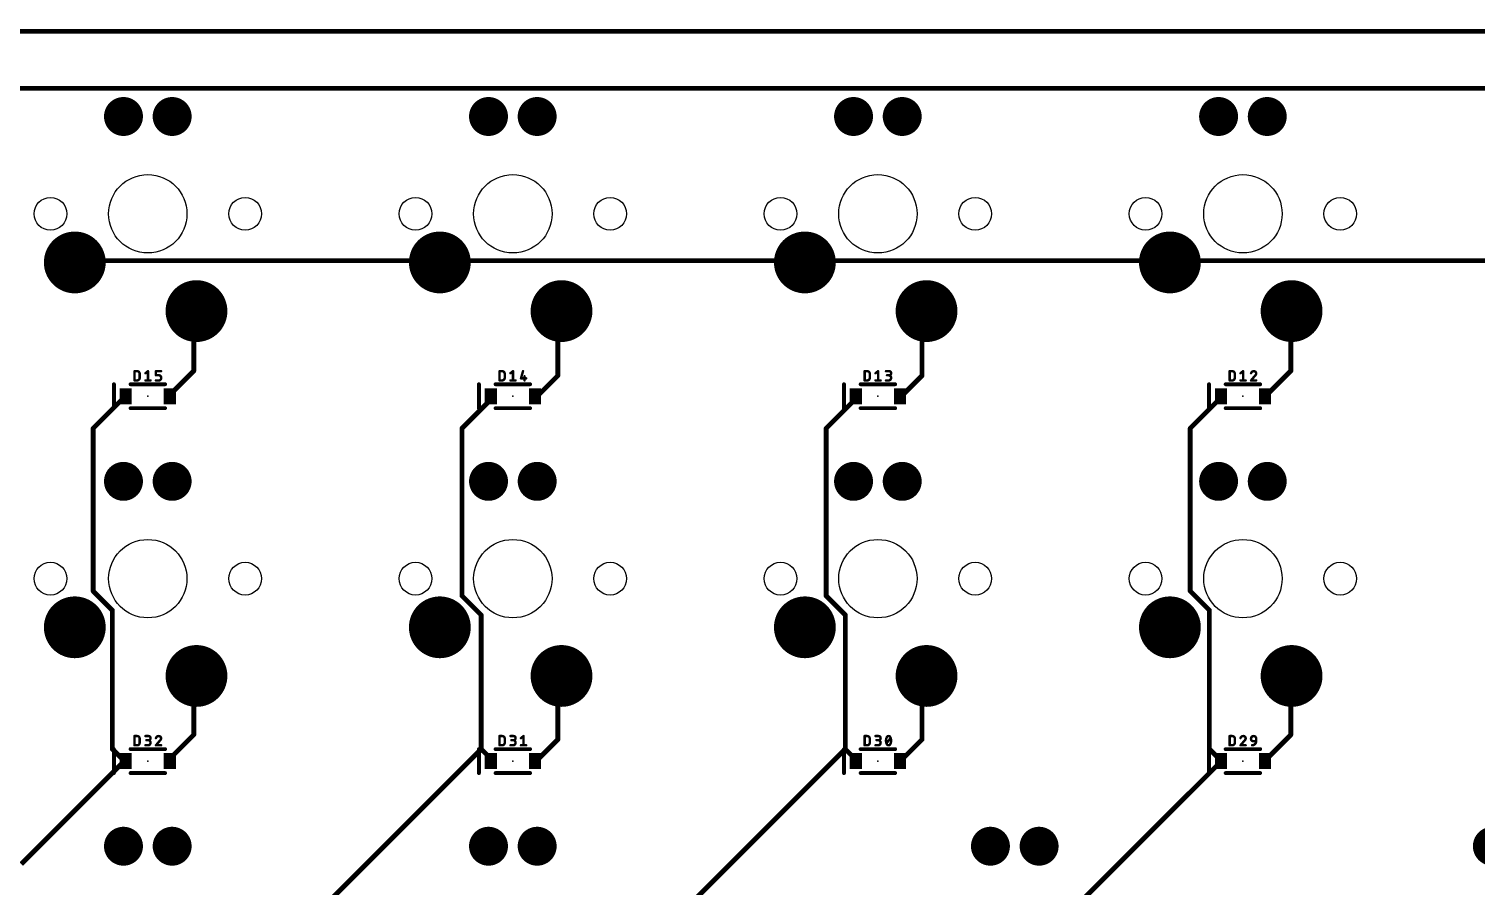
# Model space of a CAD drawing. Extents: x -10 to 314, y -10 to 86.
# Drawn here: x 31.9 to 107.4, y 41.1 to 85.9 of the extents above; entities that cross this region are included whole.
import ezdxf

# ---------------------------------------------------------------- set-up
doc = ezdxf.new("R2010")
doc.units = 0
for name, color, linetype in [('1', 12, 'CONTINUOUS'), ('17', 110, 'CONTINUOUS'), ('20', 31, 'CONTINUOUS'), ('21', 253, 'CONTINUOUS'), ('23', 53, 'CONTINUOUS'), ('25', 253, 'CONTINUOUS')]:
    doc.layers.add(name, color=color, linetype=linetype)

# ---------------------------------------------------------------- blocks, each defined once
blk = doc.blocks.new('RECT')
blk.add_solid([(-0.5, -0.5), (0.5, -0.5), (-0.5, 0.5), (0.5, 0.5)])
blk = doc.blocks.new('ROUNDP')
at = {"const_width": 0.5}
blk.add_lwpolyline([(0, -0.25, 1), (0, 0.25, 1), (0, -0.25)], format="xyb", dxfattribs=at)

msp = doc.modelspace()

# ---------------------------------------------------------------- linework, layer by layer
at = {"layer": '1', "const_width": 0.254}
for points in [[(-4.7625, 85.725), (309.5625, 85.725)], [(165, 82.75), (13.5, 82.75)], [(34.5, 73.75), (34.29, 73.66)], [(53.25, 73.75), (34.5, 73.75)], [(53.25, 73.75), (53.34, 73.66)], [(53.5, 73.75), (53.34, 73.66)], [(53.5, 73.75), (72.25, 73.75)], [(72.25, 73.75), (72.39, 73.66)], [(72.5, 73.75), (72.39, 73.66)], [(91.25, 73.75), (72.5, 73.75)], [(91.25, 73.75), (91.44, 73.66)], [(91.5, 73.75), (91.44, 73.66)], [(91.5, 73.75), (110.25, 73.75)], [(40.5, 71), (40.64, 71.12)], [(40.5, 71), (40.5, 68)], [(59.5, 71), (59.69, 71.12)], [(59.5, 71), (59.5, 67.75)], [(78.5, 71), (78.74, 71.12)], [(78.5, 71), (78.5, 67.75)], [(97.75, 71), (97.79, 71.12)], [(97.75, 71), (97.75, 68)], [(40.5, 68), (39.25, 66.75)], [(97.75, 68), (96.5, 66.75)], [(59.5, 67.75), (58.5, 66.75)], [(78.5, 67.75), (77.5, 66.75)], [(36.75, 66.5), (35.25, 65)], [(36.75, 66.5), (36.95, 66.675)], [(39.25, 66.75), (39.25, 66.675)], [(56, 66.5), (54.5, 65)], [(56, 66.5), (56, 66.675)], [(58.5, 66.75), (58.3, 66.675)], [(75, 66.5), (73.5, 65)], [(75, 66.5), (75.05, 66.675)], [(77.5, 66.75), (77.35, 66.675)], [(94, 66.5), (92.5, 65)], [(94, 66.5), (94.1, 66.675)], [(96.5, 66.75), (96.4, 66.675)], [(35.25, 65), (35.25, 56.5)], [(54.5, 65), (54.5, 56.25)], [(73.5, 65), (73.5, 56.25)], [(92.5, 65), (92.5, 56.5)], [(35.25, 56.5), (36.25, 55.5)], [(54.5, 56.25), (55.5, 55.25)], [(73.5, 56.25), (74.5, 55.25)], [(92.5, 56.5), (93.5, 55.5)], [(36.25, 55.5), (36.25, 48.25)], [(55.5, 55.25), (55.5, 48.25)], [(74.5, 55.25), (74.5, 48.25)], [(93.5, 55.5), (93.5, 48.25)], [(40.5, 52), (40.64, 52.07)], [(40.5, 52), (40.5, 49)], [(59.5, 52), (59.69, 52.07)], [(59.5, 52), (59.5, 48.75)], [(78.5, 52), (78.74, 52.07)], [(78.5, 52), (78.5, 48.75)], [(97.75, 52), (97.79, 52.07)], [(97.75, 52), (97.75, 49)], [(40.5, 49), (39.25, 47.75)], [(97.75, 49), (96.5, 47.75)], [(36.25, 48.25), (36.75, 47.75)], [(42.25, 35), (55.5, 48.25)], [(55.5, 48.25), (56, 47.75)], [(59.5, 48.75), (58.5, 47.75)], [(61.25, 35), (74.5, 48.25)], [(74.5, 48.25), (75, 47.75)], [(78.5, 48.75), (77.5, 47.75)], [(93.5, 48.25), (94, 47.75)], [(31.5, 42.25), (36.75, 47.5)], [(36.75, 47.75), (36.95, 47.625)], [(36.75, 47.5), (36.95, 47.625)], [(39.25, 47.75), (39.25, 47.625)], [(56, 47.75), (56, 47.625)], [(58.5, 47.75), (58.3, 47.625)], [(75, 47.75), (75.05, 47.625)], [(77.5, 47.75), (77.35, 47.625)], [(85.75, 39.25), (94, 47.5)], [(94, 47.75), (94.1, 47.625)], [(94, 47.5), (94.1, 47.625)], [(96.5, 47.75), (96.4, 47.625)]]:
    msp.add_lwpolyline(points, dxfattribs=at)
at = {"layer": '1', "const_width": 0.127}
for points in [[(34.265, 73.7184, 1), (34.315, 73.6016)], [(34.5, 73.8135, 1), (34.5, 73.6865)], [(34.525, 73.6916, 1), (34.475, 73.8084)], [(53.2949, 73.7949, 1), (53.2051, 73.7051)], [(53.25, 73.6865, 1), (53.25, 73.8135)], [(53.3089, 73.7153, 1), (53.3711, 73.6047)], [(53.2951, 73.6151, 1), (53.3849, 73.7049)], [(53.5, 73.8135, 1), (53.5, 73.6865)], [(53.5311, 73.6947, 1), (53.4689, 73.8053)], [(72.2843, 73.8034, 1), (72.2157, 73.6966)], [(72.25, 73.6865, 1), (72.25, 73.8135)], [(72.3498, 73.7091, 1), (72.4302, 73.6109)], [(72.3557, 73.6066, 1), (72.4243, 73.7134)], [(72.5, 73.8135, 1), (72.5, 73.6865)], [(72.5402, 73.7009, 1), (72.4598, 73.7991)], [(91.2772, 73.8074, 1), (91.2228, 73.6926)], [(91.25, 73.6865, 1), (91.25, 73.8135)], [(91.3872, 73.6952, 1), (91.4928, 73.6248)], [(91.4128, 73.6026, 1), (91.4672, 73.7174)], [(91.5, 73.8135, 1), (91.5, 73.6865)], [(91.5528, 73.7148, 1), (91.4472, 73.7852)], [(40.5635, 71, 1), (40.4365, 71)], [(40.4587, 71.0482, 1), (40.5413, 70.9518)], [(40.6813, 71.0718, 1), (40.5987, 71.1682)], [(59.5635, 71, 1), (59.4365, 71)], [(59.4661, 71.0537, 1), (59.5339, 70.9463)], [(59.7239, 71.0663, 1), (59.6561, 71.1737)], [(78.5635, 71, 1), (78.4365, 71)], [(78.4716, 71.0568, 1), (78.5284, 70.9432)], [(78.7684, 71.0632, 1), (78.7116, 71.1768)], [(97.8135, 71, 1), (97.6865, 71)], [(97.6898, 71.0201, 1), (97.8102, 70.9799)], [(97.8502, 71.0999, 1), (97.7298, 71.1401)], [(40.4365, 68, 1), (40.5635, 68)], [(40.5449, 67.9551, 1), (40.4551, 68.0449)], [(97.6865, 68, 1), (97.8135, 68)], [(97.7949, 67.9551, 1), (97.7051, 68.0449)], [(59.4365, 67.75, 1), (59.5635, 67.75)], [(59.5449, 67.7051, 1), (59.4551, 67.7949)], [(78.4365, 67.75, 1), (78.5635, 67.75)], [(78.5449, 67.7051, 1), (78.4551, 67.7949)], [(36.7082, 66.5478, 1), (36.7918, 66.4522)], [(36.7949, 66.4551, 1), (36.7051, 66.5449)], [(36.9918, 66.6272, 1), (36.9082, 66.7228)], [(39.3135, 66.75, 1), (39.1865, 66.75)], [(39.2051, 66.7949, 1), (39.2949, 66.7051)], [(39.1865, 66.675, 1), (39.3135, 66.675)], [(56.0635, 66.675, 1), (55.9365, 66.675)], [(55.9365, 66.5, 1), (56.0635, 66.5)], [(56.0449, 66.4551, 1), (55.9551, 66.5449)], [(58.2777, 66.7345, 1), (58.3223, 66.6155)], [(58.4551, 66.7949, 1), (58.5449, 66.7051)], [(58.5223, 66.6905, 1), (58.4777, 66.8095)], [(74.9389, 66.5174, 1), (75.0611, 66.4826)], [(75.0449, 66.4551, 1), (74.9551, 66.5449)], [(75.1111, 66.6576, 1), (74.9889, 66.6924)], [(77.3216, 66.7318, 1), (77.3784, 66.6182)], [(77.4551, 66.7949, 1), (77.5449, 66.7051)], [(77.5284, 66.6932, 1), (77.4716, 66.8068)], [(93.9449, 66.5315, 1), (94.0551, 66.4685)], [(94.0449, 66.4551, 1), (93.9551, 66.5449)], [(94.1551, 66.6435, 1), (94.0449, 66.7065)], [(96.3619, 66.7258, 1), (96.4381, 66.6242)], [(96.4551, 66.7949, 1), (96.5449, 66.7051)], [(96.5381, 66.6992, 1), (96.4619, 66.8008)], [(35.3135, 65, 1), (35.1865, 65)], [(35.2051, 65.0449, 1), (35.2949, 64.9551)], [(54.5635, 65, 1), (54.4365, 65)], [(54.4551, 65.0449, 1), (54.5449, 64.9551)], [(73.5635, 65, 1), (73.4365, 65)], [(73.4551, 65.0449, 1), (73.5449, 64.9551)], [(92.5635, 65, 1), (92.4365, 65)], [(92.4551, 65.0449, 1), (92.5449, 64.9551)], [(35.2949, 56.5449, 1), (35.2051, 56.4551)], [(35.1865, 56.5, 1), (35.3135, 56.5)], [(54.5449, 56.2949, 1), (54.4551, 56.2051)], [(54.4365, 56.25, 1), (54.5635, 56.25)], [(73.5449, 56.2949, 1), (73.4551, 56.2051)], [(73.4365, 56.25, 1), (73.5635, 56.25)], [(92.5449, 56.5449, 1), (92.4551, 56.4551)], [(92.4365, 56.5, 1), (92.5635, 56.5)], [(36.3135, 55.5, 1), (36.1865, 55.5)], [(36.2051, 55.4551, 1), (36.2949, 55.5449)], [(55.5635, 55.25, 1), (55.4365, 55.25)], [(55.4551, 55.2051, 1), (55.5449, 55.2949)], [(74.5635, 55.25, 1), (74.4365, 55.25)], [(74.4551, 55.2051, 1), (74.5449, 55.2949)], [(93.5635, 55.5, 1), (93.4365, 55.5)], [(93.4551, 55.4551, 1), (93.5449, 55.5449)], [(40.5635, 52, 1), (40.4365, 52)], [(40.4716, 52.0568, 1), (40.5284, 51.9432)], [(40.6684, 52.0132, 1), (40.6116, 52.1268)], [(59.5635, 52, 1), (59.4365, 52)], [(59.478, 52.0596, 1), (59.522, 51.9404)], [(59.712, 52.0104, 1), (59.668, 52.1296)], [(78.5635, 52, 1), (78.4365, 52)], [(78.4822, 52.061, 1), (78.5178, 51.939)], [(78.7578, 52.009, 1), (78.7222, 52.131)], [(97.8135, 52, 1), (97.6865, 52)], [(97.8451, 52.0385, 1), (97.7349, 52.1015)], [(97.6949, 52.0315, 1), (97.8051, 51.9685)], [(40.5449, 48.9551, 1), (40.4551, 49.0449)], [(97.7949, 48.9551, 1), (97.7051, 49.0449)], [(36.2949, 48.2949, 1), (36.2051, 48.2051)], [(40.4365, 49, 1), (40.5635, 49)], [(55.5449, 48.2949, 1), (55.4551, 48.2051)], [(55.5449, 48.2051, 1), (55.4551, 48.2949)], [(59.4365, 48.75, 1), (59.5635, 48.75)], [(59.5449, 48.7051, 1), (59.4551, 48.7949)], [(74.5449, 48.2949, 1), (74.4551, 48.2051)], [(74.5449, 48.2051, 1), (74.4551, 48.2949)], [(78.4365, 48.75, 1), (78.5635, 48.75)], [(78.5449, 48.7051, 1), (78.4551, 48.7949)], [(93.5449, 48.2949, 1), (93.4551, 48.2051)], [(97.6865, 49, 1), (97.8135, 49)], [(36.1865, 48.25, 1), (36.3135, 48.25)], [(36.7837, 47.8038, 1), (36.7163, 47.6962)], [(36.7163, 47.5538, 1), (36.7837, 47.4462)], [(36.7051, 47.7051, 1), (36.7949, 47.7949)], [(36.7949, 47.4551, 1), (36.7051, 47.5449)], [(36.9837, 47.5712, 1), (36.9163, 47.6788)], [(36.9163, 47.5712, 1), (36.9837, 47.6788)], [(39.3135, 47.75, 1), (39.1865, 47.75)], [(39.2051, 47.7949, 1), (39.2949, 47.7051)], [(39.1865, 47.625, 1), (39.3135, 47.625)], [(55.4365, 48.25, 1), (55.5635, 48.25)], [(56.0635, 47.75, 1), (55.9365, 47.75)], [(55.9365, 47.625, 1), (56.0635, 47.625)], [(55.9551, 47.7051, 1), (56.0449, 47.7949)], [(58.2663, 47.6788, 1), (58.3337, 47.5712)], [(58.4551, 47.7949, 1), (58.5449, 47.7051)], [(58.5337, 47.6962, 1), (58.4663, 47.8038)], [(74.4365, 48.25, 1), (74.5635, 48.25)], [(75.059, 47.7736, 1), (74.941, 47.7264)], [(74.9551, 47.7051, 1), (75.0449, 47.7949)], [(74.991, 47.6014, 1), (75.109, 47.6486)], [(77.3093, 47.6738, 1), (77.3907, 47.5762)], [(77.4551, 47.7949, 1), (77.5449, 47.7051)], [(77.5407, 47.7012, 1), (77.4593, 47.7988)], [(93.4365, 48.25, 1), (93.5635, 48.25)], [(94.0496, 47.7897, 1), (93.9504, 47.7103)], [(93.9504, 47.5397, 1), (94.0496, 47.4603)], [(93.9551, 47.7051, 1), (94.0449, 47.7949)], [(94.0449, 47.4551, 1), (93.9551, 47.5449)], [(94.1496, 47.5853, 1), (94.0504, 47.6647)], [(94.0504, 47.5853, 1), (94.1496, 47.6647)], [(96.3504, 47.6647, 1), (96.4496, 47.5853)], [(96.4551, 47.7949, 1), (96.5449, 47.7051)], [(96.5496, 47.7103, 1), (96.4504, 47.7897)]]:
    msp.add_lwpolyline(points, format="xyb", dxfattribs=at)
at = {"layer": '20', "const_width": 0.1524}
msp.add_lwpolyline([(309.5625, 85.725), (-4.7625, 85.725)], dxfattribs=at)
at = {"layer": '20'}
for centre, radius in [((38.1, 76.2), 2.0447), ((57.15, 76.2), 2.0447), ((76.2, 76.2), 2.0447), ((95.25, 76.2), 2.0447), ((33.02, 76.2), 0.8534), ((43.18, 76.2), 0.8534), ((52.07, 76.2), 0.8534), ((62.23, 76.2), 0.8534), ((71.12, 76.2), 0.8534), ((81.28, 76.2), 0.8534), ((90.17, 76.2), 0.8534), ((100.33, 76.2), 0.8534), ((38.1, 57.15), 2.0447), ((57.15, 57.15), 2.0447), ((76.2, 57.15), 2.0447), ((95.25, 57.15), 2.0447), ((33.02, 57.15), 0.8534), ((43.18, 57.15), 0.8534), ((52.07, 57.15), 0.8534), ((62.23, 57.15), 0.8534), ((71.12, 57.15), 0.8534), ((81.28, 57.15), 0.8534), ((90.17, 57.15), 0.8534), ((100.33, 57.15), 0.8534)]:
    msp.add_circle(centre, radius, dxfattribs=at)
at = {"layer": '21', "const_width": 0.2032}
for points in [[(36.33, 67.3), (36.33, 66.05)], [(37.2, 67.3), (39, 67.3)], [(55.38, 67.3), (55.38, 66.05)], [(56.25, 67.3), (58.05, 67.3)], [(74.43, 67.3), (74.43, 66.05)], [(75.3, 67.3), (77.1, 67.3)], [(93.48, 67.3), (93.48, 66.05)], [(94.35, 67.3), (96.15, 67.3)], [(37.2, 66.05), (39, 66.05)], [(56.25, 66.05), (58.05, 66.05)], [(75.3, 66.05), (77.1, 66.05)], [(94.35, 66.05), (96.15, 66.05)], [(36.33, 48.25), (36.33, 47)], [(37.2, 48.25), (39, 48.25)], [(55.38, 48.25), (55.38, 47)], [(56.25, 48.25), (58.05, 48.25)], [(74.43, 48.25), (74.43, 47)], [(75.3, 48.25), (77.1, 48.25)], [(93.48, 48.25), (93.48, 47)], [(94.35, 48.25), (96.15, 48.25)], [(37.2, 47), (39, 47)], [(56.25, 47), (58.05, 47)], [(75.3, 47), (77.1, 47)], [(94.35, 47), (96.15, 47)]]:
    msp.add_lwpolyline(points, dxfattribs=at)
at = {"layer": '21', "const_width": 0.1016}
for points in [[(36.3808, 67.3, 1), (36.2792, 67.3)], [(37.2, 67.3508, 1), (37.2, 67.2492)], [(39, 67.2492, 1), (39, 67.3508)], [(55.4308, 67.3, 1), (55.3292, 67.3)], [(56.25, 67.3508, 1), (56.25, 67.2492)], [(58.05, 67.2492, 1), (58.05, 67.3508)], [(74.4808, 67.3, 1), (74.3792, 67.3)], [(75.3, 67.3508, 1), (75.3, 67.2492)], [(77.1, 67.2492, 1), (77.1, 67.3508)], [(93.5308, 67.3, 1), (93.4292, 67.3)], [(94.35, 67.3508, 1), (94.35, 67.2492)], [(96.15, 67.2492, 1), (96.15, 67.3508)], [(36.2792, 66.05, 1), (36.3808, 66.05)], [(37.2, 66.1008, 1), (37.2, 65.9992)], [(39, 65.9992, 1), (39, 66.1008)], [(55.3292, 66.05, 1), (55.4308, 66.05)], [(56.25, 66.1008, 1), (56.25, 65.9992)], [(58.05, 65.9992, 1), (58.05, 66.1008)], [(74.3792, 66.05, 1), (74.4808, 66.05)], [(75.3, 66.1008, 1), (75.3, 65.9992)], [(77.1, 65.9992, 1), (77.1, 66.1008)], [(93.4292, 66.05, 1), (93.5308, 66.05)], [(94.35, 66.1008, 1), (94.35, 65.9992)], [(96.15, 65.9992, 1), (96.15, 66.1008)], [(36.3808, 48.25, 1), (36.2792, 48.25)], [(37.2, 48.3008, 1), (37.2, 48.1992)], [(39, 48.1992, 1), (39, 48.3008)], [(55.4308, 48.25, 1), (55.3292, 48.25)], [(56.25, 48.3008, 1), (56.25, 48.1992)], [(58.05, 48.1992, 1), (58.05, 48.3008)], [(74.4808, 48.25, 1), (74.3792, 48.25)], [(75.3, 48.3008, 1), (75.3, 48.1992)], [(77.1, 48.1992, 1), (77.1, 48.3008)], [(93.5308, 48.25, 1), (93.4292, 48.25)], [(94.35, 48.3008, 1), (94.35, 48.1992)], [(96.15, 48.1992, 1), (96.15, 48.3008)], [(36.2792, 47, 1), (36.3808, 47)], [(37.2, 47.0508, 1), (37.2, 46.9492)], [(39, 46.9492, 1), (39, 47.0508)], [(55.3292, 47, 1), (55.4308, 47)], [(56.25, 47.0508, 1), (56.25, 46.9492)], [(58.05, 46.9492, 1), (58.05, 47.0508)], [(74.3792, 47, 1), (74.4808, 47)], [(75.3, 47.0508, 1), (75.3, 46.9492)], [(77.1, 46.9492, 1), (77.1, 47.0508)], [(93.4292, 47, 1), (93.5308, 47)], [(94.35, 47.0508, 1), (94.35, 46.9492)], [(96.15, 46.9492, 1), (96.15, 47.0508)]]:
    msp.add_lwpolyline(points, format="xyb", dxfattribs=at)
at = {"layer": '23'}
for p in [(38.1, 66.675), (57.15, 66.675), (76.2, 66.675), (95.25, 66.675), (38.1, 47.625), (57.15, 47.625), (76.2, 47.625), (95.25, 47.625)]:
    msp.add_point(p, dxfattribs=at)
at = {"layer": '25'}
for points, const_width in [([(37.4399, 67.9831, 1), (37.3764, 67.9831)], 0.0635), ([(37.4082, 68.0149, 1), (37.4082, 67.9514)], 0.0635), ([(37.6763, 67.849, 0.4142), (37.5422, 67.9831)], 0.127), ([(37.5422, 68.0149, 1), (37.5422, 67.9514)], 0.0635), ([(37.5422, 67.9514, 1), (37.5422, 68.0149)], 0.0635), ([(38.1409, 67.9831, 1), (38.0774, 67.9831)], 0.0635), ([(38.129, 67.9583, 1), (38.0893, 68.0079)], 0.0635), ([(38.5555, 67.9831, 1), (38.492, 67.9831)], 0.0635), ([(38.5237, 68.0149, 1), (38.5237, 67.9514)], 0.0635), ([(38.7918, 67.9514, 1), (38.7918, 68.0149)], 0.0635), ([(56.4899, 67.9831, 1), (56.4264, 67.9831)], 0.0635), ([(56.4582, 68.0149, 1), (56.4582, 67.9514)], 0.0635), ([(56.7263, 67.849, 0.4142), (56.5922, 67.9831)], 0.127), ([(56.5922, 68.0149, 1), (56.5922, 67.9514)], 0.0635), ([(56.5922, 67.9514, 1), (56.5922, 68.0149)], 0.0635), ([(57.1909, 67.9831, 1), (57.1274, 67.9831)], 0.0635), ([(57.179, 67.9583, 1), (57.1393, 68.0079)], 0.0635), ([(57.7115, 67.9744, 1), (57.6504, 67.9918)], 0.0635), ([(75.5399, 67.9831, 1), (75.4764, 67.9831)], 0.0635), ([(75.5082, 68.0149, 1), (75.5082, 67.9514)], 0.0635), ([(75.7763, 67.849, 0.4142), (75.6422, 67.9831)], 0.127), ([(75.6422, 68.0149, 1), (75.6422, 67.9514)], 0.0635), ([(75.6422, 67.9514, 1), (75.6422, 68.0149)], 0.0635), ([(76.2409, 67.9831, 1), (76.1774, 67.9831)], 0.0635), ([(76.229, 67.9583, 1), (76.1893, 68.0079)], 0.0635), ([(76.6237, 68.0149, 1), (76.6237, 67.9514)], 0.0635), ([(76.7846, 67.7686, 1), (76.7846, 67.9831)], 0.127), ([(76.7846, 68.0149, 1), (76.7846, 67.9514)], 0.0635), ([(76.7846, 67.9514, 1), (76.7846, 68.0149)], 0.0635), ([(94.5899, 67.9831, 1), (94.5264, 67.9831)], 0.0635), ([(94.5582, 68.0149, 1), (94.5582, 67.9514)], 0.0635), ([(94.8263, 67.849, 0.4142), (94.6922, 67.9831)], 0.127), ([(94.6922, 68.0149, 1), (94.6922, 67.9514)], 0.0635), ([(94.6922, 67.9514, 1), (94.6922, 68.0149)], 0.0635), ([(95.2909, 67.9831, 1), (95.2274, 67.9831)], 0.0635), ([(95.279, 67.9583, 1), (95.2393, 68.0079)], 0.0635), ([(95.8212, 67.9831, 0.3252), (95.6737, 67.8759)], 0.127), ([(95.9418, 67.8624, 0.4142), (95.8212, 67.9831)], 0.127), ([(95.8212, 68.0148, 1), (95.8212, 67.9513)], 0.0635), ([(95.8212, 67.9514, 1), (95.8212, 68.0148)], 0.0635), ([(37.3764, 67.5005, 1), (37.4399, 67.5005)], 0.0635), ([(37.4082, 67.5323, 1), (37.4082, 67.4688)], 0.0635), ([(37.5422, 67.5005, 0.4142), (37.6763, 67.6346)], 0.127), ([(37.5422, 67.5322, 1), (37.5422, 67.4688)], 0.0635), ([(37.5422, 67.4688, 1), (37.5422, 67.5323)], 0.0635), ([(37.708, 67.849, 1), (37.6445, 67.849)], 0.0635), ([(37.6445, 67.849, 1), (37.708, 67.849)], 0.0635), ([(37.708, 67.6346, 1), (37.6445, 67.6346)], 0.0635), ([(37.6445, 67.6346, 1), (37.708, 67.6346)], 0.0635), ([(37.9751, 67.5323, 1), (37.9751, 67.4688)], 0.0635), ([(37.9553, 67.9006, 1), (37.9949, 67.8511)], 0.0635), ([(38.0774, 67.5005, 1), (38.1409, 67.5005)], 0.0635), ([(38.2432, 67.4688, 1), (38.2432, 67.5323)], 0.0635), ([(38.5237, 67.8004, 1), (38.5237, 67.7369)], 0.0635), ([(38.492, 67.7686, 1), (38.5555, 67.7686)], 0.0635), ([(38.5237, 67.5323, 1), (38.5237, 67.4688)], 0.0635), ([(38.7918, 67.6614, 0.4142), (38.6846, 67.7686)], 0.127), ([(38.6846, 67.8004, 1), (38.6846, 67.7369)], 0.0635), ([(38.6846, 67.5005, 0.4142), (38.7918, 67.6077)], 0.127), ([(38.6846, 67.5323, 1), (38.6846, 67.4688)], 0.0635), ([(38.6846, 67.7369, 1), (38.6846, 67.8004)], 0.0635), ([(38.6846, 67.4688, 1), (38.6846, 67.5323)], 0.0635), ([(38.8236, 67.6614, 1), (38.7601, 67.6614)], 0.0635), ([(38.7601, 67.6614, 1), (38.8236, 67.6614)], 0.0635), ([(38.8236, 67.6077, 1), (38.7601, 67.6077)], 0.0635), ([(38.7601, 67.6077, 1), (38.8236, 67.6077)], 0.0635), ([(56.4264, 67.5005, 1), (56.4899, 67.5005)], 0.0635), ([(56.4582, 67.5323, 1), (56.4582, 67.4688)], 0.0635), ([(56.5922, 67.5005, 0.4142), (56.7263, 67.6346)], 0.127), ([(56.5922, 67.5322, 1), (56.5922, 67.4688)], 0.0635), ([(56.5922, 67.4688, 1), (56.5922, 67.5323)], 0.0635), ([(56.758, 67.849, 1), (56.6945, 67.849)], 0.0635), ([(56.6945, 67.849, 1), (56.758, 67.849)], 0.0635), ([(56.758, 67.6346, 1), (56.6945, 67.6346)], 0.0635), ([(56.6945, 67.6346, 1), (56.758, 67.6346)], 0.0635), ([(57.0251, 67.5323, 1), (57.0251, 67.4688)], 0.0635), ([(57.0053, 67.9006, 1), (57.0449, 67.8511)], 0.0635), ([(57.1274, 67.5005, 1), (57.1909, 67.5005)], 0.0635), ([(57.2932, 67.4688, 1), (57.2932, 67.5323)], 0.0635), ([(57.5737, 67.6395, 1), (57.5737, 67.576)], 0.0635), ([(57.5432, 67.6165, 1), (57.6043, 67.599)], 0.0635), ([(57.7932, 67.715, 1), (57.7296, 67.715)], 0.0635), ([(57.7296, 67.5005, 1), (57.7932, 67.5005)], 0.0635), ([(57.8418, 67.576, 1), (57.8418, 67.6395)], 0.0635), ([(75.4764, 67.5005, 1), (75.5399, 67.5005)], 0.0635), ([(75.5082, 67.5323, 1), (75.5082, 67.4688)], 0.0635), ([(75.6422, 67.5005, 0.4142), (75.7763, 67.6346)], 0.127), ([(75.6422, 67.5322, 1), (75.6422, 67.4688)], 0.0635), ([(75.6422, 67.4688, 1), (75.6422, 67.5323)], 0.0635), ([(75.808, 67.849, 1), (75.7445, 67.849)], 0.0635), ([(75.7445, 67.849, 1), (75.808, 67.849)], 0.0635), ([(75.808, 67.6346, 1), (75.7445, 67.6346)], 0.0635), ([(75.7445, 67.6346, 1), (75.808, 67.6346)], 0.0635), ([(76.0751, 67.5323, 1), (76.0751, 67.4688)], 0.0635), ([(76.0553, 67.9006, 1), (76.0949, 67.8511)], 0.0635), ([(76.1774, 67.5005, 1), (76.2409, 67.5005)], 0.0635), ([(76.3432, 67.4688, 1), (76.3432, 67.5323)], 0.0635), ([(76.6237, 67.5323, 1), (76.6237, 67.4688)], 0.0635), ([(76.6773, 67.8004, 1), (76.6773, 67.7369)], 0.0635), ([(76.7578, 67.5005, 1), (76.7578, 67.7686)], 0.127), ([(76.7578, 67.8004, 1), (76.7578, 67.7369)], 0.0635), ([(76.7578, 67.5323, 1), (76.7578, 67.4688)], 0.0635), ([(76.7846, 67.8004, 1), (76.7846, 67.7369)], 0.0635), ([(76.7578, 67.4688, 1), (76.7578, 67.5323)], 0.0635), ([(76.7846, 67.7369, 1), (76.7846, 67.8004)], 0.0635), ([(94.5264, 67.5005, 1), (94.5899, 67.5005)], 0.0635), ([(94.5582, 67.5323, 1), (94.5582, 67.4688)], 0.0635), ([(94.6922, 67.5005, 0.4142), (94.8263, 67.6346)], 0.127), ([(94.6922, 67.5322, 1), (94.6922, 67.4688)], 0.0635), ([(94.6922, 67.4688, 1), (94.6922, 67.5323)], 0.0635), ([(94.858, 67.849, 1), (94.7945, 67.849)], 0.0635), ([(94.7945, 67.849, 1), (94.858, 67.849)], 0.0635), ([(94.858, 67.6346, 1), (94.7945, 67.6346)], 0.0635), ([(94.7945, 67.6346, 1), (94.858, 67.6346)], 0.0635), ([(95.1251, 67.5323, 1), (95.1251, 67.4688)], 0.0635), ([(95.1053, 67.9006, 1), (95.1449, 67.8511)], 0.0635), ([(95.2274, 67.5005, 1), (95.2909, 67.5005)], 0.0635), ([(95.3932, 67.4688, 1), (95.3932, 67.5323)], 0.0635), ([(95.6435, 67.8856, 1), (95.7039, 67.8661)], 0.0635), ([(95.6737, 67.5323, 1), (95.6737, 67.4688)], 0.0635), ([(95.6495, 67.5211, 1), (95.6979, 67.4799)], 0.0635), ([(95.9016, 67.7686, 0.2053), (95.9418, 67.8624)], 0.127), ([(95.8797, 67.7916, 1), (95.9235, 67.7456)], 0.0635), ([(95.9258, 67.748, 1), (95.8774, 67.7892)], 0.0635), ([(95.9736, 67.8624, 1), (95.9101, 67.8624)], 0.0635), ([(95.9101, 67.8624, 1), (95.9736, 67.8624)], 0.0635), ([(95.9418, 67.4688, 1), (95.9418, 67.5323)], 0.0635), ([(37.4399, 48.9331, 1), (37.3764, 48.9331)], 0.0635), ([(37.3764, 48.4505, 1), (37.4399, 48.4505)], 0.0635), ([(37.4082, 48.9649, 1), (37.4082, 48.9014)], 0.0635), ([(37.4082, 48.4823, 1), (37.4082, 48.4188)], 0.0635), ([(37.5422, 48.9649, 1), (37.5422, 48.9014)], 0.0635), ([(37.6763, 48.799, 0.4142), (37.5422, 48.9331)], 0.127), ([(37.5422, 48.4505, 0.4142), (37.6763, 48.5846)], 0.127), ([(37.5422, 48.4822, 1), (37.5422, 48.4188)], 0.0635), ([(37.5422, 48.9014, 1), (37.5422, 48.9649)], 0.0635), ([(37.5422, 48.4188, 1), (37.5422, 48.4823)], 0.0635), ([(37.708, 48.799, 1), (37.6445, 48.799)], 0.0635), ([(37.6445, 48.799, 1), (37.708, 48.799)], 0.0635), ([(37.708, 48.5846, 1), (37.6445, 48.5846)], 0.0635), ([(37.6445, 48.5846, 1), (37.708, 48.5846)], 0.0635), ([(37.9751, 48.9649, 1), (37.9751, 48.9014)], 0.0635), ([(37.9751, 48.4823, 1), (37.9751, 48.4188)], 0.0635), ([(38.0287, 48.7504, 1), (38.0287, 48.6869)], 0.0635), ([(38.1091, 48.7504, 1), (38.1091, 48.6869)], 0.0635), ([(38.1091, 48.4505, 1), (38.1091, 48.7186)], 0.127), ([(38.1091, 48.4823, 1), (38.1091, 48.4188)], 0.0635), ([(38.136, 48.9649, 1), (38.136, 48.9014)], 0.0635), ([(38.136, 48.7186, 1), (38.136, 48.9331)], 0.127), ([(38.136, 48.7504, 1), (38.136, 48.6869)], 0.0635), ([(38.1091, 48.4188, 1), (38.1091, 48.4823)], 0.0635), ([(38.136, 48.9014, 1), (38.136, 48.9649)], 0.0635), ([(38.136, 48.6869, 1), (38.136, 48.7504)], 0.0635), ([(38.6712, 48.9331, 0.3252), (38.5237, 48.8259)], 0.127), ([(38.4935, 48.8356, 1), (38.5539, 48.8161)], 0.0635), ([(38.5237, 48.4823, 1), (38.5237, 48.4188)], 0.0635), ([(38.4995, 48.4711, 1), (38.5479, 48.4299)], 0.0635), ([(38.7918, 48.8124, 0.4142), (38.6712, 48.9331)], 0.127), ([(38.6712, 48.9648, 1), (38.6712, 48.9013)], 0.0635), ([(38.6712, 48.9014, 1), (38.6712, 48.9648)], 0.0635), ([(38.7516, 48.7186, 0.2053), (38.7918, 48.8124)], 0.127), ([(38.7297, 48.7416, 1), (38.7735, 48.6956)], 0.0635), ([(38.7758, 48.698, 1), (38.7274, 48.7392)], 0.0635), ([(38.8236, 48.8124, 1), (38.7601, 48.8124)], 0.0635), ([(38.7601, 48.8124, 1), (38.8236, 48.8124)], 0.0635), ([(38.7918, 48.4188, 1), (38.7918, 48.4823)], 0.0635), ([(56.4899, 48.9331, 1), (56.4264, 48.9331)], 0.0635), ([(56.4264, 48.4505, 1), (56.4899, 48.4505)], 0.0635), ([(56.4582, 48.9649, 1), (56.4582, 48.9014)], 0.0635), ([(56.4582, 48.4823, 1), (56.4582, 48.4188)], 0.0635), ([(56.5922, 48.9649, 1), (56.5922, 48.9014)], 0.0635), ([(56.7263, 48.799, 0.4142), (56.5922, 48.9331)], 0.127), ([(56.5922, 48.4505, 0.4142), (56.7263, 48.5846)], 0.127), ([(56.5922, 48.4822, 1), (56.5922, 48.4188)], 0.0635), ([(56.5922, 48.9014, 1), (56.5922, 48.9649)], 0.0635), ([(56.5922, 48.4188, 1), (56.5922, 48.4823)], 0.0635), ([(56.758, 48.799, 1), (56.6945, 48.799)], 0.0635), ([(56.6945, 48.799, 1), (56.758, 48.799)], 0.0635), ([(56.758, 48.5846, 1), (56.6945, 48.5846)], 0.0635), ([(56.6945, 48.5846, 1), (56.758, 48.5846)], 0.0635), ([(57.0251, 48.9649, 1), (57.0251, 48.9014)], 0.0635), ([(57.0251, 48.4823, 1), (57.0251, 48.4188)], 0.0635), ([(57.0787, 48.7504, 1), (57.0787, 48.6869)], 0.0635), ([(57.1591, 48.7504, 1), (57.1591, 48.6869)], 0.0635), ([(57.1591, 48.4505, 1), (57.1591, 48.7186)], 0.127), ([(57.1591, 48.4823, 1), (57.1591, 48.4188)], 0.0635), ([(57.186, 48.9649, 1), (57.186, 48.9014)], 0.0635), ([(57.186, 48.7186, 1), (57.186, 48.9331)], 0.127), ([(57.186, 48.7504, 1), (57.186, 48.6869)], 0.0635), ([(57.1591, 48.4188, 1), (57.1591, 48.4823)], 0.0635), ([(57.186, 48.9014, 1), (57.186, 48.9649)], 0.0635), ([(57.186, 48.6869, 1), (57.186, 48.7504)], 0.0635), ([(57.5737, 48.4823, 1), (57.5737, 48.4188)], 0.0635), ([(57.5539, 48.8506, 1), (57.5936, 48.8011)], 0.0635), ([(57.7395, 48.9331, 1), (57.676, 48.9331)], 0.0635), ([(57.676, 48.4505, 1), (57.7395, 48.4505)], 0.0635), ([(57.7276, 48.9083, 1), (57.6879, 48.9579)], 0.0635), ([(57.8418, 48.4188, 1), (57.8418, 48.4823)], 0.0635), ([(75.5399, 48.9331, 1), (75.4764, 48.9331)], 0.0635), ([(75.4764, 48.4505, 1), (75.5399, 48.4505)], 0.0635), ([(75.5082, 48.9649, 1), (75.5082, 48.9014)], 0.0635), ([(75.5082, 48.4823, 1), (75.5082, 48.4188)], 0.0635), ([(75.6422, 48.9649, 1), (75.6422, 48.9014)], 0.0635), ([(75.7763, 48.799, 0.4142), (75.6422, 48.9331)], 0.127), ([(75.6422, 48.4505, 0.4142), (75.7763, 48.5846)], 0.127), ([(75.6422, 48.4822, 1), (75.6422, 48.4188)], 0.0635), ([(75.6422, 48.9014, 1), (75.6422, 48.9649)], 0.0635), ([(75.6422, 48.4188, 1), (75.6422, 48.4823)], 0.0635), ([(75.808, 48.799, 1), (75.7445, 48.799)], 0.0635), ([(75.7445, 48.799, 1), (75.808, 48.799)], 0.0635), ([(75.808, 48.5846, 1), (75.7445, 48.5846)], 0.0635), ([(75.7445, 48.5846, 1), (75.808, 48.5846)], 0.0635), ([(76.0751, 48.9649, 1), (76.0751, 48.9014)], 0.0635), ([(76.0751, 48.4823, 1), (76.0751, 48.4188)], 0.0635), ([(76.1287, 48.7504, 1), (76.1287, 48.6869)], 0.0635), ([(76.2091, 48.7504, 1), (76.2091, 48.6869)], 0.0635), ([(76.2091, 48.4505, 1), (76.2091, 48.7186)], 0.127), ([(76.2091, 48.4823, 1), (76.2091, 48.4188)], 0.0635), ([(76.236, 48.9649, 1), (76.236, 48.9014)], 0.0635), ([(76.236, 48.7186, 1), (76.236, 48.9331)], 0.127), ([(76.236, 48.7504, 1), (76.236, 48.6869)], 0.0635), ([(76.2091, 48.4188, 1), (76.2091, 48.4823)], 0.0635), ([(76.236, 48.9014, 1), (76.236, 48.9649)], 0.0635), ([(76.236, 48.6869, 1), (76.236, 48.7504)], 0.0635), ([(76.6639, 48.8661, 0.1139), (76.6237, 48.6918)], 0.127), ([(76.6237, 48.6918, 0.1139), (76.6639, 48.5175)], 0.127), ([(76.6555, 48.6918, 1), (76.592, 48.6918)], 0.0635), ([(76.592, 48.6918, 1), (76.6555, 48.6918)], 0.0635), ([(76.6257, 48.5776, 1), (76.6753, 48.5379)], 0.0635), ([(76.7578, 48.9331, 0.3205), (76.6639, 48.8661)], 0.127), ([(76.6339, 48.8764, 1), (76.694, 48.8558)], 0.0635), ([(76.6639, 48.5175, 0.3205), (76.7578, 48.4505)], 0.127), ([(76.694, 48.5278, 1), (76.6339, 48.5072)], 0.0635), ([(76.6925, 48.8522, 1), (76.6354, 48.88)], 0.0635), ([(76.6354, 48.5036, 1), (76.6925, 48.5314)], 0.0635), ([(76.8516, 48.8661, 0.3205), (76.7578, 48.9331)], 0.127), ([(76.7578, 48.4505, 0.3205), (76.8516, 48.5175)], 0.127), ([(76.7578, 48.9648, 1), (76.7578, 48.9014)], 0.0635), ([(76.7578, 48.4822, 1), (76.7578, 48.4188)], 0.0635), ([(76.7578, 48.9014, 1), (76.7578, 48.9648)], 0.0635), ([(76.7578, 48.4188, 1), (76.7578, 48.4822)], 0.0635), ([(76.8918, 48.6918, 0.1139), (76.8516, 48.8661)], 0.127), ([(76.8802, 48.88, 1), (76.8231, 48.8522)], 0.0635), ([(76.8516, 48.5175, 0.1139), (76.8918, 48.6918)], 0.127), ([(76.8231, 48.5314, 1), (76.8802, 48.5036)], 0.0635), ([(76.8216, 48.8558, 1), (76.8817, 48.8764)], 0.0635), ([(76.8817, 48.5072, 1), (76.8216, 48.5278)], 0.0635), ([(76.8898, 48.806, 1), (76.8402, 48.8457)], 0.0635), ([(76.9236, 48.6918, 1), (76.8601, 48.6918)], 0.0635), ([(76.8601, 48.6918, 1), (76.9236, 48.6918)], 0.0635), ([(94.5899, 48.9331, 1), (94.5264, 48.9331)], 0.0635), ([(94.5264, 48.4505, 1), (94.5899, 48.4505)], 0.0635), ([(94.5582, 48.9649, 1), (94.5582, 48.9014)], 0.0635), ([(94.5582, 48.4823, 1), (94.5582, 48.4188)], 0.0635), ([(94.6922, 48.9649, 1), (94.6922, 48.9014)], 0.0635), ([(94.8263, 48.799, 0.4142), (94.6922, 48.9331)], 0.127), ([(94.6922, 48.4505, 0.4142), (94.8263, 48.5846)], 0.127), ([(94.6922, 48.4822, 1), (94.6922, 48.4188)], 0.0635), ([(94.6922, 48.9014, 1), (94.6922, 48.9649)], 0.0635), ([(94.6922, 48.4188, 1), (94.6922, 48.4823)], 0.0635), ([(94.858, 48.799, 1), (94.7945, 48.799)], 0.0635), ([(94.7945, 48.799, 1), (94.858, 48.799)], 0.0635), ([(94.858, 48.5846, 1), (94.7945, 48.5846)], 0.0635), ([(94.7945, 48.5846, 1), (94.858, 48.5846)], 0.0635), ([(95.2726, 48.9331, 0.3252), (95.1251, 48.8259)], 0.127), ([(95.0949, 48.8356, 1), (95.1553, 48.8161)], 0.0635), ([(95.1251, 48.4823, 1), (95.1251, 48.4188)], 0.0635), ([(95.1009, 48.4711, 1), (95.1493, 48.4299)], 0.0635), ([(95.3932, 48.8124, 0.4142), (95.2726, 48.9331)], 0.127), ([(95.2726, 48.9648, 1), (95.2726, 48.9013)], 0.0635), ([(95.2726, 48.9014, 1), (95.2725, 48.9648)], 0.0635), ([(95.353, 48.7186, 0.2053), (95.3932, 48.8124)], 0.127), ([(95.3311, 48.7416, 1), (95.3749, 48.6956)], 0.0635), ([(95.3772, 48.698, 1), (95.3288, 48.7392)], 0.0635), ([(95.4249, 48.8124, 1), (95.3615, 48.8124)], 0.0635), ([(95.3615, 48.8124, 1), (95.425, 48.8124)], 0.0635), ([(95.3932, 48.4188, 1), (95.3932, 48.4823)], 0.0635), ([(95.9418, 48.799, 1), (95.6737, 48.799)], 0.127), ([(95.7055, 48.799, 1), (95.642, 48.799)], 0.0635), ([(95.6737, 48.7722, 0.4142), (95.781, 48.665)], 0.127), ([(95.7055, 48.7722, 1), (95.642, 48.7722)], 0.0635), ([(95.642, 48.799, 1), (95.7055, 48.799)], 0.0635), ([(95.642, 48.7722, 1), (95.7055, 48.7722)], 0.0635), ([(95.7273, 48.4505, 0.4142), (95.9418, 48.665)], 0.127), ([(95.7273, 48.4823, 1), (95.7273, 48.4188)], 0.0635), ([(95.781, 48.6967, 1), (95.781, 48.6332)], 0.0635), ([(95.781, 48.6332, 1), (95.781, 48.6967)], 0.0635), ([(95.9736, 48.799, 1), (95.9101, 48.799)], 0.0635), ([(95.9101, 48.799, 1), (95.9736, 48.799)], 0.0635), ([(95.9736, 48.665, 1), (95.9101, 48.665)], 0.0635), ([(95.9101, 48.665, 1), (95.9736, 48.665)], 0.0635), ([(95.9418, 48.6332, 1), (95.9418, 48.6967)], 0.0635)]:
    msp.add_lwpolyline(points, format="xyb", dxfattribs=dict(at, const_width=const_width))
at = {"layer": '25', "const_width": 0.127}
for points in [[(37.4082, 67.5005), (37.4082, 67.9831)], [(37.4082, 67.9831), (37.5422, 67.9831)], [(37.9751, 67.8759), (38.1091, 67.9831)], [(38.1091, 67.9831), (38.1091, 67.5005)], [(38.5237, 67.7686), (38.5237, 67.9831)], [(38.5237, 67.9831), (38.7918, 67.9831)], [(56.4582, 67.5005), (56.4582, 67.9831)], [(56.4582, 67.9831), (56.5922, 67.9831)], [(57.0251, 67.8759), (57.1591, 67.9831)], [(57.1591, 67.9831), (57.1591, 67.5005)], [(57.681, 67.9831), (57.5737, 67.6077)], [(75.5082, 67.5005), (75.5082, 67.9831)], [(75.5082, 67.9831), (75.6422, 67.9831)], [(76.0751, 67.8759), (76.2091, 67.9831)], [(76.2091, 67.9831), (76.2091, 67.5005)], [(76.6237, 67.9831), (76.7846, 67.9831)], [(94.5582, 67.5005), (94.5582, 67.9831)], [(94.5582, 67.9831), (94.6922, 67.9831)], [(95.1251, 67.8759), (95.2591, 67.9831)], [(95.2591, 67.9831), (95.2591, 67.5005)], [(37.5422, 67.5005), (37.4082, 67.5005)], [(37.6763, 67.849), (37.6763, 67.6346)], [(37.9751, 67.5005), (38.2432, 67.5005)], [(38.6846, 67.7686), (38.5237, 67.7686)], [(38.5237, 67.5005), (38.6846, 67.5005)], [(38.7918, 67.6077), (38.7918, 67.6614)], [(56.5922, 67.5005), (56.4582, 67.5005)], [(56.7263, 67.849), (56.7263, 67.6346)], [(57.0251, 67.5005), (57.2932, 67.5005)], [(57.5737, 67.6077), (57.8418, 67.6077)], [(57.7614, 67.715), (57.7614, 67.5005)], [(75.6422, 67.5005), (75.5082, 67.5005)], [(75.7763, 67.849), (75.7763, 67.6346)], [(76.0751, 67.5005), (76.3432, 67.5005)], [(76.6237, 67.5005), (76.7578, 67.5005)], [(76.7846, 67.7686), (76.6773, 67.7686)], [(94.6922, 67.5005), (94.5582, 67.5005)], [(94.8263, 67.849), (94.8263, 67.6346)], [(95.1251, 67.5005), (95.3932, 67.5005)], [(95.9016, 67.7686), (95.6737, 67.5005)], [(95.6737, 67.5005), (95.9418, 67.5005)], [(37.4082, 48.4505), (37.4082, 48.9331)], [(37.4082, 48.9331), (37.5422, 48.9331)], [(37.5422, 48.4505), (37.4082, 48.4505)], [(37.6763, 48.799), (37.6763, 48.5846)], [(37.9751, 48.9331), (38.136, 48.9331)], [(37.9751, 48.4505), (38.1091, 48.4505)], [(38.136, 48.7186), (38.0287, 48.7186)], [(38.7516, 48.7186), (38.5237, 48.4505)], [(38.5237, 48.4505), (38.7918, 48.4505)], [(56.4582, 48.4505), (56.4582, 48.9331)], [(56.4582, 48.9331), (56.5922, 48.9331)], [(56.5922, 48.4505), (56.4582, 48.4505)], [(56.7263, 48.799), (56.7263, 48.5846)], [(57.0251, 48.9331), (57.186, 48.9331)], [(57.0251, 48.4505), (57.1591, 48.4505)], [(57.186, 48.7186), (57.0787, 48.7186)], [(57.5737, 48.8259), (57.7078, 48.9331)], [(57.5737, 48.4505), (57.8418, 48.4505)], [(57.7078, 48.9331), (57.7078, 48.4505)], [(75.5082, 48.4505), (75.5082, 48.9331)], [(75.5082, 48.9331), (75.6422, 48.9331)], [(75.6422, 48.4505), (75.5082, 48.4505)], [(75.7763, 48.799), (75.7763, 48.5846)], [(76.0751, 48.9331), (76.236, 48.9331)], [(76.0751, 48.4505), (76.2091, 48.4505)], [(76.236, 48.7186), (76.1287, 48.7186)], [(76.6505, 48.5577), (76.865, 48.8259)], [(94.5582, 48.4505), (94.5582, 48.9331)], [(94.5582, 48.9331), (94.6922, 48.9331)], [(94.6922, 48.4505), (94.5582, 48.4505)], [(94.8263, 48.799), (94.8263, 48.5846)], [(95.353, 48.7186), (95.1251, 48.4505)], [(95.1251, 48.4505), (95.3932, 48.4505)], [(95.6737, 48.7722), (95.6737, 48.799)], [(95.9418, 48.665), (95.781, 48.665)], [(95.9418, 48.799), (95.9418, 48.665)]]:
    msp.add_lwpolyline(points, dxfattribs=at)

# ---------------------------------------------------------------- block references
at = {"layer": '1', "xscale": 0.63, "yscale": 0.83}
for p in [(36.95, 66.675), (39.25, 66.675), (56, 66.675), (58.3, 66.675), (75.05, 66.675), (77.35, 66.675), (94.1, 66.675), (96.4, 66.675), (36.95, 47.625), (39.25, 47.625), (56, 47.625), (58.3, 47.625), (75.05, 47.625), (77.35, 47.625), (94.1, 47.625), (96.4, 47.625)]:
    msp.add_blockref('RECT', p, dxfattribs=at)
at = {"layer": '17'}
for p, xscale, yscale in [((36.83, 81.28), 2.032, 2.032), ((39.37, 81.28), 2.032, 2.032), ((55.88, 81.28), 2.032, 2.032), ((58.42, 81.28), 2.032, 2.032), ((74.93, 81.28), 2.032, 2.032), ((77.47, 81.28), 2.032, 2.032), ((93.98, 81.28), 2.032, 2.032), ((96.52, 81.28), 2.032, 2.032), ((34.29, 73.66), 3.2258, 3.2258), ((53.34, 73.66), 3.2258, 3.2258), ((72.39, 73.66), 3.2258, 3.2258), ((91.44, 73.66), 3.2258, 3.2258), ((40.64, 71.12), 3.2258, 3.2258), ((59.69, 71.12), 3.2258, 3.2258), ((78.74, 71.12), 3.2258, 3.2258), ((97.79, 71.12), 3.2258, 3.2258), ((36.83, 62.23), 2.032, 2.032), ((39.37, 62.23), 2.032, 2.032), ((55.88, 62.23), 2.032, 2.032), ((58.42, 62.23), 2.032, 2.032), ((74.93, 62.23), 2.032, 2.032), ((77.47, 62.23), 2.032, 2.032), ((93.98, 62.23), 2.032, 2.032), ((96.52, 62.23), 2.032, 2.032), ((34.29, 54.61), 3.2258, 3.2258), ((53.34, 54.61), 3.2258, 3.2258), ((72.39, 54.61), 3.2258, 3.2258), ((91.44, 54.61), 3.2258, 3.2258), ((40.64, 52.07), 3.2258, 3.2258), ((59.69, 52.07), 3.2258, 3.2258), ((78.74, 52.07), 3.2258, 3.2258), ((97.79, 52.07), 3.2258, 3.2258), ((36.83, 43.18), 2.032, 2.032), ((39.37, 43.18), 2.032, 2.032), ((55.88, 43.18), 2.032, 2.032), ((58.42, 43.18), 2.032, 2.032), ((82.0738, 43.18), 2.032, 2.032), ((84.6138, 43.18), 2.032, 2.032), ((108.2675, 43.18), 2.032, 2.032)]:
    msp.add_blockref('ROUNDP', p, dxfattribs=dict(at, xscale=xscale, yscale=yscale))

doc.saveas('drawing.dxf')
